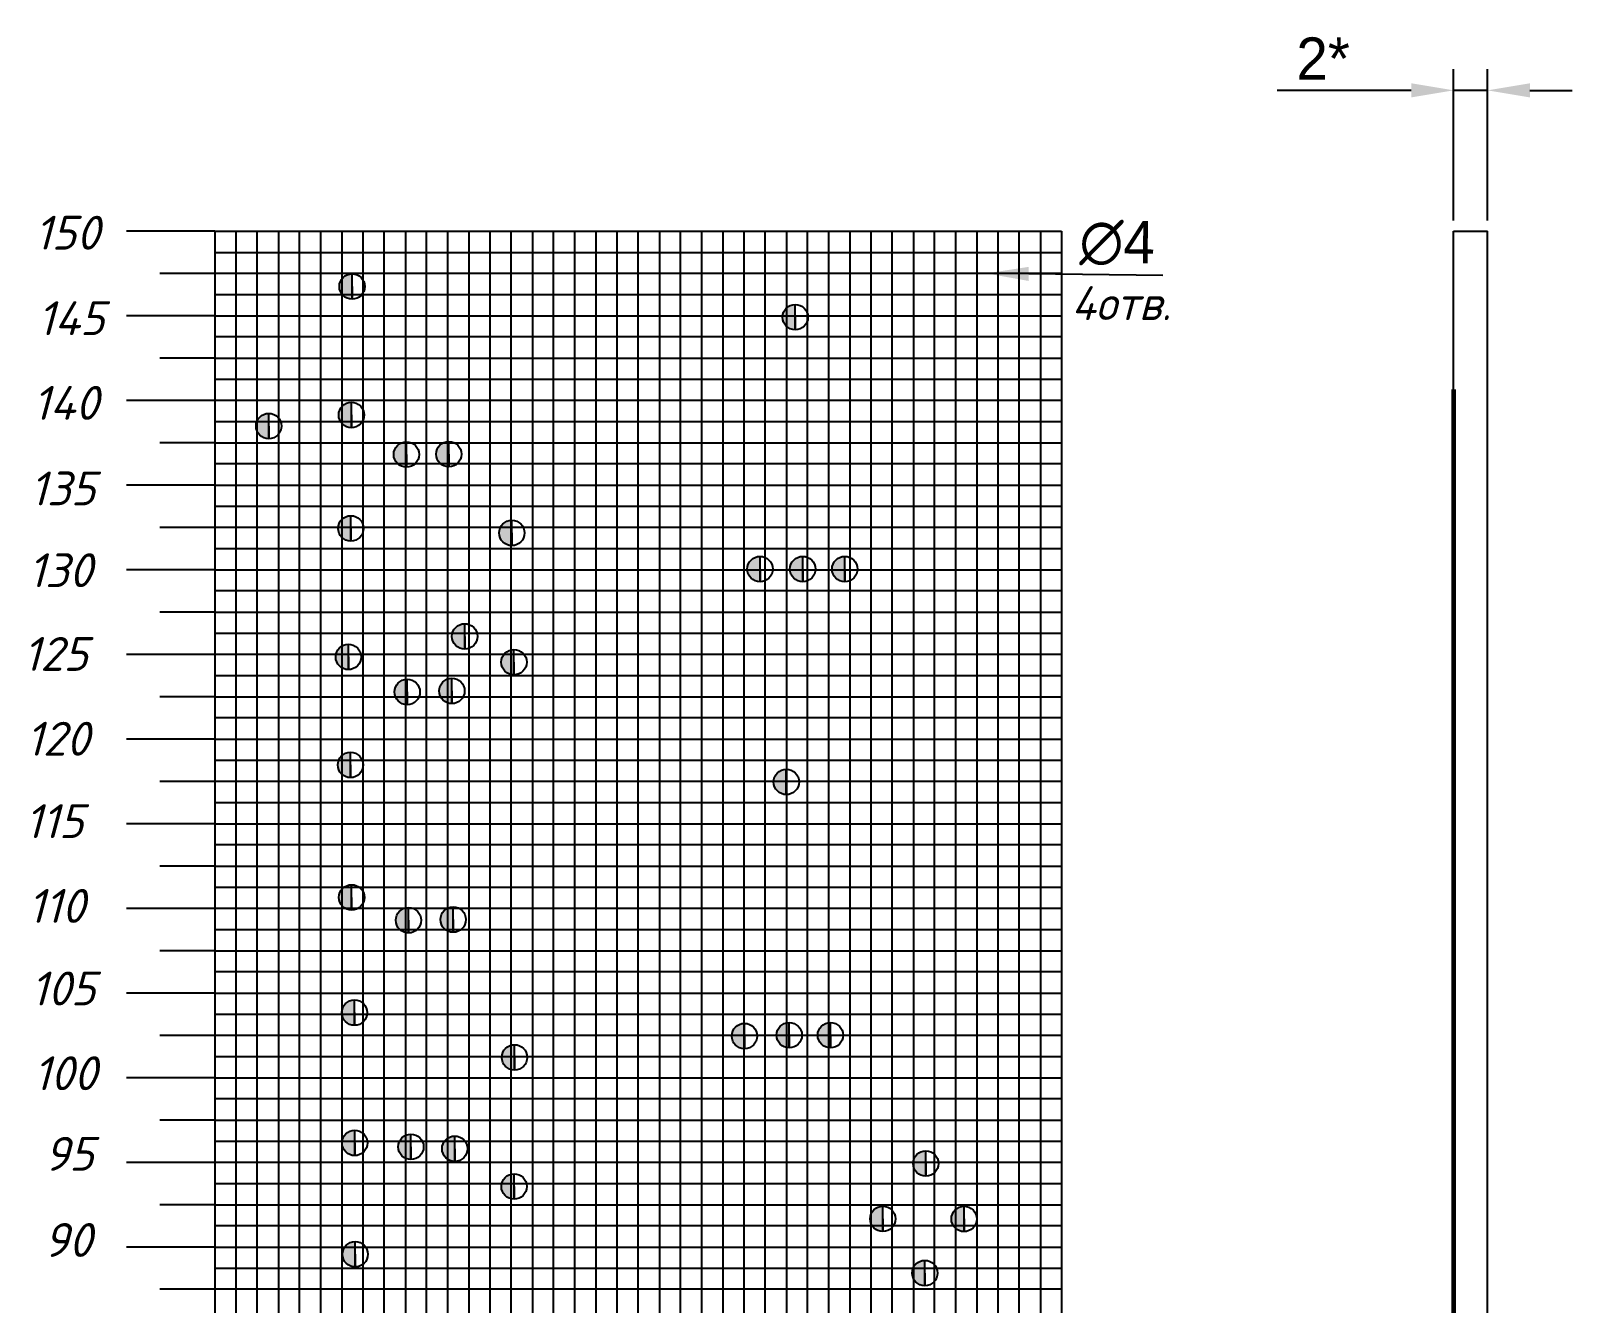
# Model space of a CAD drawing. Header units: millimetres. Extents: x 40 to 3761, y -469 to 920.
# Drawn here: x 1747.8 to 1838.9, y 406.4 to 481.6 of the extents above; entities that cross this region are included whole.
import ezdxf

# ---------------------------------------------------------------- set-up
doc = ezdxf.new("R2010")
doc.units = ezdxf.units.MM
doc.layers.get('Defpoints').update_dxf_attribs({"color": 5})
for name, color, linetype in [('3-размеры', 6, 'Continuous'), ('PDF _Текст', 7, 'Continuous'), ('Слой1', 7, 'Continuous')]:
    doc.layers.add(name, color=color, linetype=linetype)
doc.styles.add('PDF ISOCPEUR Italic', font='isocpeui.ttf')
doc.dimstyles.new('ISO-25', dxfattribs={"dimtxt": 2.5, "dimasz": 2.5, "dimexe": 1.25, "dimexo": 0.625, "dimtad": 1, "dimtxsty": 'Standard', "dimcen": 2.5, "dimadec": 0, "dimazin": 0, "dimtfac": 1, "dimtmove": 0, "dimatfit": 3, "dimfxl": 1, "dimarcsym": 0})

# ---------------------------------------------------------------- blocks, each defined once
blk = doc.blocks.new('*U46')
for p, q in [((-1.25, -75), (-1.25, 75)), ((0, -75), (0, 75)), ((1.25, 75), (1.25, -75))]:
    blk.add_line(p, q)
blk = doc.blocks.new('*U47')
at = {"color": 0, "linetype": 'ByBlock', "lineweight": -2, "transparency": 16777216}
for p in [(0, 0), (3.75, 0), (7.5, 0), (11.25, 0), (15, 0), (18.75, 0), (22.5, 0), (26.25, 0), (30, 0), (33.75, 0), (37.5, 0), (41.25, 0), (45, 0)]:
    blk.add_blockref('*U46', p, dxfattribs=at)
blk = doc.blocks.new('*U28')
for p, q in [((-25, 1.25), (25, 1.25)), ((-25, 0), (25, 0)), ((25, -1.25), (-25, -1.25))]:
    blk.add_line(p, q)
blk = doc.blocks.new('*U29')
at = {"color": 0, "linetype": 'ByBlock', "lineweight": -2, "transparency": 16777216}
for p in [(0, 0), (0, -3.75), (0, -7.5), (0, -11.25), (0, -15), (0, -18.75), (0, -22.5), (0, -26.25), (0, -30), (0, -33.75), (0, -37.5), (0, -41.25), (0, -45), (0, -48.75), (0, -52.5), (0, -56.25), (0, -60)]:
    blk.add_blockref('*U28', p, dxfattribs=at)
blk = doc.blocks.new('*U32')
blk.add_line((0, 0.984), (0, -0.984))
blk = doc.blocks.new('*U33')
at = {"color": 0, "linetype": 'ByBlock', "lineweight": -2, "transparency": 16777216}
for p in [(0, 0), (5, 0), (10, 0), (15, 0), (20, 0), (25, 0), (30, 0), (35, 0)]:
    blk.add_blockref('*U32', p, dxfattribs=at)
blk = doc.blocks.new('*U34')
blk.add_line((1.624, 0), (-1.624, 0))
blk = doc.blocks.new('*U35')
at = {"color": 0, "linetype": 'ByBlock', "lineweight": -2, "transparency": 16777216}
for p in [(0, 0), (0, -2.5), (0, -5), (0, -7.5), (0, -10), (0, -12.5), (0, -15), (0, -17.5), (0, -20), (0, -22.5), (0, -25), (0, -27.5), (0, -30), (0, -32.5), (0, -35), (0, -37.5)]:
    blk.add_blockref('*U34', p, dxfattribs=at)
blk = doc.blocks.new('*D53')
at = {"layer": '3-размеры', "color": 0, "lineweight": -2, "transparency": 16777216}
for p, q in [((1831.856, 470.36), (1831.856, 479.303)), ((1833.856, 470.36), (1833.856, 479.303)), ((1829.356, 478.053), (1821.439, 478.053)), ((1833.856, 478.053), (1831.856, 478.053)), ((1836.356, 478.053), (1838.856, 478.053))]:
    blk.add_line(p, q, dxfattribs=at)
at = {"layer": '3-размеры', "color": 0, "transparency": 16777216}
for points in [[(1829.356, 478.47), (1829.356, 477.636), (1831.856, 478.053)], [(1836.356, 478.47), (1836.356, 477.636), (1833.856, 478.053)]]:
    blk.add_solid(points, dxfattribs=at)
at = {"layer": 'Defpoints', "color": 0, "transparency": 16777216}
for p in [(1831.856, 478.053), (1831.856, 469.735), (1833.856, 469.735)]:
    blk.add_point(p, dxfattribs=at)
at = {"layer": '3-размеры', "color": 0, "transparency": 16777216, "insert": (1824.147, 479.928), "char_height": 2.5, "attachment_point": 5}
blk.add_mtext('2*', dxfattribs=at)
blk = doc.blocks.new('*D49')
at = {"layer": '3-размеры', "color": 0, "lineweight": -2, "transparency": 16777216}
blk.add_line((1814.675, 467.12), (1806.758, 467.212), dxfattribs=at)
at = {"layer": '3-размеры', "color": 0, "transparency": 16777216}
blk.add_solid([(1806.763, 467.628), (1806.754, 466.795), (1804.259, 467.241)], dxfattribs=at)
at = {"layer": 'Defpoints', "color": 0, "transparency": 16777216}
for p in [(1804.259, 467.241), (1808.258, 467.194)]:
    blk.add_point(p, dxfattribs=at)
at = {"layer": '3-размеры', "color": 0, "transparency": 16777216, "insert": (1811.988, 469.026), "char_height": 2.5, "attachment_point": 5, "rotation": 359.33359}
blk.add_mtext('∅4', dxfattribs=at)

msp = doc.modelspace()

# ---------------------------------------------------------------- hatches: boundary and pattern name
h = msp.add_hatch(color=256)
h.dxf.hatch_style = 1
h.paths.add_polyline_path([(1766.801, 467.218, 0.414214), (1766.051, 466.468, 0.414214), (1766.801, 465.718), (1766.801, 466.468)])
h = msp.add_hatch(color=256)
h.dxf.hatch_style = 1
h.paths.add_polyline_path([(1792.972, 465.409, 0.414214), (1792.222, 464.659, 0.414214), (1792.972, 463.909), (1792.972, 464.659)])
h = msp.add_hatch(color=256)
h.dxf.hatch_style = 1
h.paths.add_polyline_path([(1761.88, 458.972, 0.414214), (1761.13, 458.222, 0.414214), (1761.88, 457.472), (1761.88, 458.222)])
h = msp.add_hatch(color=256)
h.dxf.hatch_style = 1
h.paths.add_polyline_path([(1766.759, 459.629, 0.414214), (1766.009, 458.879, 0.414214), (1766.759, 458.129), (1766.759, 458.879)])
h = msp.add_hatch(color=256)
h.dxf.hatch_style = 1
h.paths.add_polyline_path([(1770.009, 457.294, 0.414214), (1769.259, 456.544, 0.414214), (1770.009, 455.794), (1770.009, 456.544)])
h = msp.add_hatch(color=256)
h.dxf.hatch_style = 1
h.paths.add_polyline_path([(1772.512, 457.315, 0.414214), (1771.762, 456.565, 0.414214), (1772.512, 455.815), (1772.512, 456.565)])
h = msp.add_hatch(color=256)
h.dxf.hatch_style = 1
h.paths.add_polyline_path([(1766.725, 452.929, 0.414214), (1765.975, 452.179, 0.414214), (1766.725, 451.429), (1766.725, 452.179)])
h = msp.add_hatch(color=256)
h.dxf.hatch_style = 1
h.paths.add_polyline_path([(1776.234, 452.662, 0.414214), (1775.484, 451.912, 0.414214), (1776.234, 451.162), (1776.234, 451.912)])
h = msp.add_hatch(color=256)
h.dxf.hatch_style = 1
h.paths.add_polyline_path([(1790.892, 450.526, 0.414214), (1790.142, 449.776, 0.414214), (1790.892, 449.026), (1790.892, 449.776)])
h = msp.add_hatch(color=256)
h.dxf.hatch_style = 1
h.paths.add_polyline_path([(1793.412, 450.526, 0.414214), (1792.662, 449.776, 0.414214), (1793.412, 449.026), (1793.412, 449.776)])
h = msp.add_hatch(color=256)
h.dxf.hatch_style = 1
h.paths.add_polyline_path([(1795.897, 450.526, 0.414214), (1795.147, 449.776, 0.414214), (1795.897, 449.026), (1795.897, 449.776)])
h = msp.add_hatch(color=256)
h.dxf.hatch_style = 1
h.paths.add_polyline_path([(1773.451, 446.552, 0.414214), (1772.701, 445.802, 0.414214), (1773.451, 445.052), (1773.451, 445.802)])
h = msp.add_hatch(color=256)
h.dxf.hatch_style = 1
h.paths.add_polyline_path([(1766.582, 445.339, 0.414214), (1765.832, 444.589, 0.414214), (1766.582, 443.839), (1766.582, 444.589)])
h = msp.add_hatch(color=256)
h.dxf.hatch_style = 1
h.paths.add_polyline_path([(1776.361, 445.025, 0.414214), (1775.611, 444.275, 0.414214), (1776.361, 443.525), (1776.361, 444.275)])
h = msp.add_hatch(color=256)
h.dxf.hatch_style = 1
h.paths.add_polyline_path([(1772.697, 443.331, 0.414214), (1771.947, 442.581, 0.414214), (1772.697, 441.831), (1772.697, 442.581)])
h = msp.add_hatch(color=256)
h.dxf.hatch_style = 1
h.paths.add_polyline_path([(1770.058, 443.268, 0.414214), (1769.308, 442.518, 0.414214), (1770.058, 441.768), (1770.058, 442.518)])
h = msp.add_hatch(color=256)
h.dxf.hatch_style = 1
h.paths.add_polyline_path([(1766.704, 438.959, 0.414214), (1765.954, 438.209, 0.414214), (1766.704, 437.459), (1766.704, 438.209)])
h = msp.add_hatch(color=256)
h.dxf.hatch_style = 1
h.paths.add_polyline_path([(1792.446, 437.955, 0.414214), (1791.696, 437.205, 0.414214), (1792.446, 436.455), (1792.446, 437.205)])
h = msp.add_hatch(color=256)
h.dxf.hatch_style = 1
h.paths.add_polyline_path([(1766.774, 431.135, 0.414214), (1766.024, 430.385, 0.414214), (1766.774, 429.635), (1766.774, 430.385)])
h = msp.add_hatch(color=256)
h.dxf.hatch_style = 1
h.paths.add_polyline_path([(1770.129, 429.785, 0.414214), (1769.379, 429.035, 0.414214), (1770.129, 428.285), (1770.129, 429.035)])
h = msp.add_hatch(color=256)
h.dxf.hatch_style = 1
h.paths.add_polyline_path([(1772.77, 429.823, 0.414214), (1772.02, 429.073, 0.414214), (1772.77, 428.323), (1772.77, 429.073)])
h = msp.add_hatch(color=256)
h.dxf.hatch_style = 1
h.paths.add_polyline_path([(1766.941, 424.328, 0.414214), (1766.191, 423.578, 0.414214), (1766.941, 422.828), (1766.941, 423.578)])
h = msp.add_hatch(color=256)
h.dxf.hatch_style = 1
h.paths.add_polyline_path([(1789.973, 422.944, 0.414214), (1789.223, 422.194, 0.414214), (1789.973, 421.444), (1789.973, 422.194)])
h = msp.add_hatch(color=256)
h.dxf.hatch_style = 1
h.paths.add_polyline_path([(1792.617, 422.994, 0.414214), (1791.867, 422.244, 0.414214), (1792.617, 421.494), (1792.617, 422.244)])
h = msp.add_hatch(color=256)
h.dxf.hatch_style = 1
h.paths.add_polyline_path([(1795.048, 422.994, 0.414214), (1794.298, 422.244, 0.414214), (1795.048, 421.494), (1795.048, 422.244)])
h = msp.add_hatch(color=256)
h.dxf.hatch_style = 1
h.paths.add_polyline_path([(1776.394, 421.684, 0.414214), (1775.644, 420.934, 0.414214), (1776.394, 420.184), (1776.394, 420.934)])
h = msp.add_hatch(color=256)
h.dxf.hatch_style = 1
h.paths.add_polyline_path([(1766.956, 416.634, 0.414214), (1766.206, 415.884, 0.414214), (1766.956, 415.134), (1766.956, 415.884)])
h = msp.add_hatch(color=256)
h.dxf.hatch_style = 1
h.paths.add_polyline_path([(1770.274, 416.4, 0.414214), (1769.524, 415.65, 0.414214), (1770.274, 414.9), (1770.274, 415.65)])
h = msp.add_hatch(color=256)
h.dxf.hatch_style = 1
h.paths.add_polyline_path([(1772.864, 416.29, 0.414214), (1772.114, 415.54, 0.414214), (1772.864, 414.79), (1772.864, 415.54)])
h = msp.add_hatch(color=256)
h.dxf.hatch_style = 1
h.paths.add_polyline_path([(1800.682, 415.417, 0.414214), (1799.932, 414.667, 0.414214), (1800.682, 413.917), (1800.682, 414.667)])
h = msp.add_hatch(color=256)
h.dxf.hatch_style = 1
h.paths.add_polyline_path([(1776.367, 414.058, 0.414214), (1775.617, 413.308, 0.414214), (1776.367, 412.558), (1776.367, 413.308)])
h = msp.add_hatch(color=256)
h.dxf.hatch_style = 1
h.paths.add_polyline_path([(1798.142, 412.15, 0.414214), (1797.392, 411.4, 0.414214), (1798.142, 410.65), (1798.142, 411.4)])
h = msp.add_hatch(color=256)
h.dxf.hatch_style = 1
h.paths.add_polyline_path([(1802.941, 412.142, 0.414214), (1802.191, 411.392, 0.414214), (1802.941, 410.642), (1802.941, 411.392)])
h = msp.add_hatch(color=256)
h.dxf.hatch_style = 1
h.paths.add_polyline_path([(1766.984, 410.054, 0.414214), (1766.234, 409.304, 0.414214), (1766.984, 408.554), (1766.984, 409.304)])
h = msp.add_hatch(color=256)
h.dxf.hatch_style = 1
h.paths.add_polyline_path([(1800.627, 408.944, 0.414214), (1799.877, 408.194, 0.414214), (1800.627, 407.444), (1800.627, 408.194)])

# ---------------------------------------------------------------- linework, layer by layer
for p, q in [((1758.702, 469.735), (1753.486, 469.735)), ((1758.702, 469.735), (1758.702, 319.735)), ((1758.702, 469.735), (1758.702, 468.485)), ((1759.952, 469.735), (1761.202, 469.735)), ((1808.702, 469.735), (1808.702, 319.735)), ((1831.856, 460.392), (1831.856, 469.735)), ((1831.856, 469.735), (1833.856, 469.735)), ((1833.856, 460.392), (1833.856, 469.735)), ((1808.702, 468.485), (1808.702, 467.235)), ((1758.702, 467.235), (1755.454, 467.235)), ((1758.702, 464.735), (1753.486, 464.735)), ((1758.702, 462.235), (1755.454, 462.235)), ((1758.702, 459.735), (1753.486, 459.735)), ((1833.856, 335.502), (1833.856, 460.392)), ((1758.702, 457.235), (1755.454, 457.235)), ((1758.702, 454.735), (1753.486, 454.735)), ((1758.702, 452.235), (1755.454, 452.235)), ((1758.702, 449.735), (1753.486, 449.735)), ((1758.702, 447.235), (1755.454, 447.235))]:
    msp.add_line(p, q)
at = {"lineweight": 60}
msp.add_line((1831.856, 460.392), (1831.856, 335.502), dxfattribs=at)
at = {"layer": 'Слой1'}
for p, q in [((1766.801, 465.718), (1766.801, 467.218)), ((1766.801, 466.468), (1766.801, 465.718)), ((1792.972, 463.909), (1792.972, 465.409)), ((1792.972, 464.659), (1792.972, 463.909)), ((1761.88, 457.472), (1761.88, 458.972)), ((1766.759, 458.129), (1766.759, 459.629)), ((1766.759, 458.879), (1766.759, 458.129)), ((1761.88, 458.222), (1761.88, 457.472)), ((1770.009, 455.794), (1770.009, 457.294)), ((1772.512, 455.815), (1772.512, 457.315)), ((1770.009, 456.544), (1770.009, 455.794)), ((1772.512, 456.565), (1772.512, 455.815)), ((1766.725, 451.429), (1766.725, 452.929)), ((1776.234, 451.162), (1776.234, 452.662)), ((1766.725, 452.179), (1766.725, 451.429)), ((1776.234, 451.912), (1776.234, 451.162)), ((1790.892, 449.026), (1790.892, 450.526)), ((1790.892, 449.776), (1790.892, 449.026)), ((1793.412, 449.026), (1793.412, 450.526)), ((1793.412, 449.776), (1793.412, 449.026)), ((1795.897, 449.026), (1795.897, 450.526)), ((1795.897, 449.776), (1795.897, 449.026)), ((1773.451, 445.052), (1773.451, 446.552)), ((1766.582, 443.839), (1766.582, 445.339)), ((1773.451, 445.802), (1773.451, 445.052)), ((1766.582, 444.589), (1766.582, 443.839)), ((1776.361, 443.525), (1776.361, 445.025)), ((1776.361, 444.275), (1776.361, 443.525)), ((1772.697, 441.831), (1772.697, 443.331)), ((1770.058, 441.768), (1770.058, 443.268)), ((1770.058, 442.518), (1770.058, 441.768)), ((1772.697, 442.581), (1772.697, 441.831)), ((1766.704, 437.459), (1766.704, 438.959)), ((1766.704, 438.209), (1766.704, 437.459)), ((1792.446, 436.455), (1792.446, 437.955)), ((1792.446, 437.205), (1792.446, 436.455)), ((1766.774, 429.635), (1766.774, 431.135)), ((1766.774, 430.385), (1766.774, 429.635)), ((1770.129, 428.285), (1770.129, 429.785)), ((1772.77, 428.323), (1772.77, 429.823)), ((1770.129, 429.035), (1770.129, 428.285)), ((1772.77, 429.073), (1772.77, 428.323)), ((1766.941, 422.828), (1766.941, 424.328)), ((1766.941, 423.578), (1766.941, 422.828)), ((1789.973, 421.444), (1789.973, 422.944)), ((1792.617, 421.494), (1792.617, 422.994)), ((1795.048, 421.494), (1795.048, 422.994)), ((1776.394, 420.184), (1776.394, 421.684)), ((1789.973, 422.194), (1789.973, 421.444)), ((1792.617, 422.244), (1792.617, 421.494)), ((1795.048, 422.244), (1795.048, 421.494)), ((1776.394, 420.934), (1776.394, 420.184)), ((1766.956, 415.134), (1766.956, 416.634)), ((1770.274, 414.9), (1770.274, 416.4)), ((1772.864, 414.79), (1772.864, 416.29)), ((1766.956, 415.884), (1766.956, 415.134)), ((1770.274, 415.65), (1770.274, 414.9)), ((1772.864, 415.54), (1772.864, 414.79)), ((1800.682, 413.917), (1800.682, 415.417)), ((1800.682, 414.667), (1800.682, 413.917)), ((1776.367, 412.558), (1776.367, 414.058)), ((1776.367, 413.308), (1776.367, 412.558)), ((1798.142, 410.65), (1798.142, 412.15)), ((1802.941, 410.642), (1802.941, 412.142)), ((1798.142, 411.4), (1798.142, 410.65)), ((1802.941, 411.392), (1802.941, 410.642)), ((1766.984, 408.554), (1766.984, 410.054)), ((1766.984, 409.304), (1766.984, 408.554)), ((1800.627, 407.444), (1800.627, 408.944)), ((1800.627, 408.194), (1800.627, 407.444))]:
    msp.add_line(p, q, dxfattribs=at)
for centre in [(1766.801, 466.468), (1792.972, 464.659), (1761.88, 458.222), (1766.759, 458.879), (1770.009, 456.544), (1772.512, 456.565), (1766.725, 452.179), (1776.234, 451.912), (1790.892, 449.776), (1793.412, 449.776), (1795.897, 449.776), (1773.451, 445.802), (1766.582, 444.589), (1776.361, 444.275), (1772.697, 442.581), (1770.058, 442.518), (1766.704, 438.209), (1792.446, 437.205), (1766.774, 430.385), (1770.129, 429.035), (1772.77, 429.073), (1766.941, 423.578), (1789.973, 422.194), (1792.617, 422.244), (1795.048, 422.244), (1776.394, 420.934), (1766.956, 415.884), (1770.274, 415.65), (1772.864, 415.54), (1800.682, 414.667), (1776.367, 413.308), (1798.142, 411.4), (1802.941, 411.392), (1766.984, 409.304), (1800.627, 408.194)]:
    msp.add_circle(centre, 0.75, dxfattribs=at)

# ---------------------------------------------------------------- block references
for name, p in [('*U47', (1761.202, 394.735)), ('*U29', (1783.702, 468.485)), ('*U35', (1757.078, 444.735))]:
    msp.add_blockref(name, p)
at = {"rotation": 270}
msp.add_blockref('*U33', (1754.47, 444.735), dxfattribs=at)

# ---------------------------------------------------------------- texts
at = {"insert": (1809.277, 466.485), "char_height": 2, "attachment_point": 1}
msp.add_mtext_dynamic_manual_height_columns('{\\fGOST type B|b0|i1|c204|p2;4отв.}', width=68.69002, gutter_width=50, heights=[0], dxfattribs=at)
at = {"layer": 'PDF _Текст', "char_height": 2, "width": 2.70606, "attachment_point": 7, "style": 'PDF ISOCPEUR Italic'}
for s, insert in [('150', (1748.055, 468.645)), ('145', (1748.221, 463.595)), ('140', (1747.944, 458.594)), ('135', (1747.778, 453.54)), ('130', (1747.669, 448.709)), ('125', (1747.377, 443.765)), ('120', (1747.541, 438.757)), ('115', (1747.481, 433.89)), ('110', (1747.645, 428.881)), ('105', (1747.819, 424.006)), ('100', (1747.982, 418.998)), ('95', (1748.618, 414.241)), ('90', (1748.585, 409.151))]:
    msp.add_mtext(s, dxfattribs=dict(at, insert=insert))

# ---------------------------------------------------------------- dimensions: what is measured, and where the dimension line sits
at = {"layer": '3-размеры'}
dim = msp.add_linear_dim(base=(1831.856, 478.053), p1=(1833.856, 469.735), p2=(1831.856, 469.735), text='<>*', dimstyle='ISO-25', dxfattribs=at)
dim.commit()
dim.dimension.update_dxf_attribs({"geometry": '*D53', "text_midpoint": (1824.147, 479.928)})
dim = msp.add_diameter_dim_2p(p1=(1808.258, 467.194), p2=(1804.259, 467.241), dimstyle='ISO-25', dxfattribs=at)
dim.commit()
dim.dimension.update_dxf_attribs({"geometry": '*D49', "text_midpoint": (1811.966, 467.151), "dimtype": 163})

doc.saveas('drawing.dxf')
